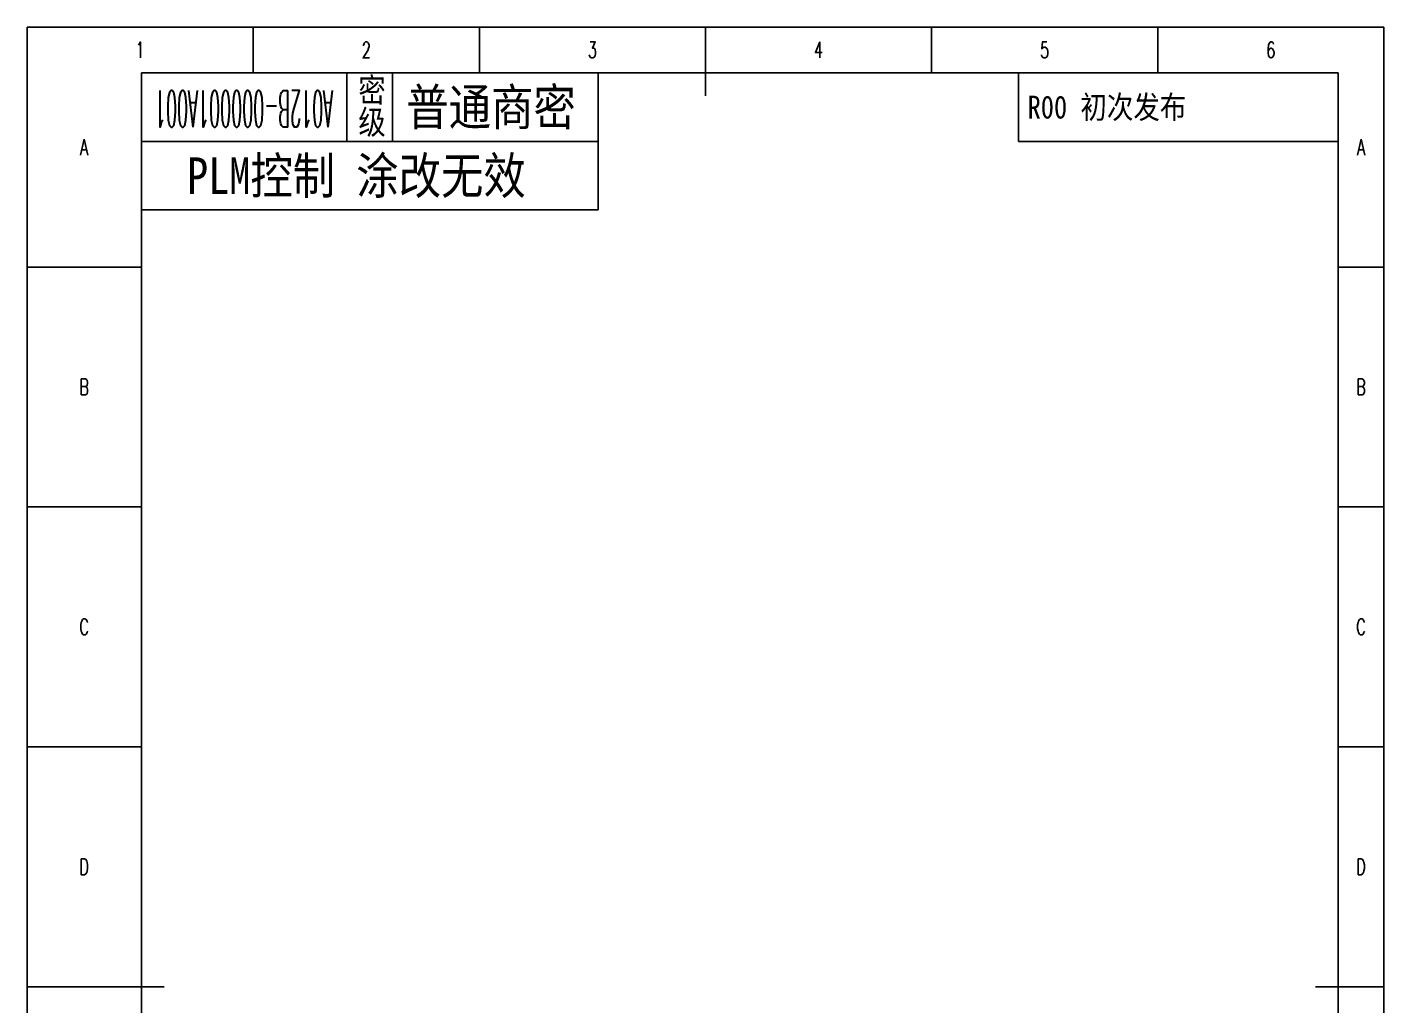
# Model space of a CAD drawing. Header units: millimetres. Extents: x 0 to 297, y 0 to 420.
# Drawn here: x 0 to 297, y 205.8 to 420 of the extents above; entities that cross this region are included whole.
import ezdxf
from ezdxf.enums import TextEntityAlignment as Align

# ---------------------------------------------------------------- set-up
doc = ezdxf.new("R2010")
doc.units = ezdxf.units.MM
doc.layers.add('PDM_Title', color=7, linetype='Continuous')
doc.styles.add('HZ', font='TXT.SHX', dxfattribs={"width": 0.667, "bigfont": 'HZTXT.SHX'})
doc.styles.add('pdmHT', font='SIMHEI.TTF')

# ---------------------------------------------------------------- blocks, each defined once
blk = doc.blocks.new('FitPDM_DWGFrame')
at = {"layer": 'PDM_Title', "color": 2}
for p, q in [((297, 420), (0, 420)), ((0, 420), (0, 0)), ((49.5, 410), (49.5, 420)), ((99, 410), (99, 420)), ((198, 410), (198, 420)), ((247.5, 410), (247.5, 420)), ((297, 0), (297, 420)), ((0, 367.5), (25, 367.5)), ((287, 367.5), (297, 367.5)), ((0, 315), (25, 315)), ((287, 315), (297, 315)), ((0, 262.5), (25, 262.5)), ((287, 262.5), (297, 262.5))]:
    blk.add_line(p, q, dxfattribs=at)
at = {"layer": 'PDM_Title', "color": 0}
for p, q in [((148.5, 405), (148.5, 420)), ((287, 410), (25, 410)), ((25, 410), (25, 10)), ((70, 410), (70, 395)), ((80, 410), (80, 395)), ((125, 410), (125, 395)), ((217, 395), (217, 410)), ((287, 10), (287, 410)), ((25, 395), (70, 395)), ((70, 395), (125, 395)), ((125, 395), (125, 380)), ((217, 395), (287, 395)), ((25, 380), (125, 380)), ((0, 210), (30, 210)), ((282, 210), (297, 210))]:
    blk.add_line(p, q, dxfattribs=at)
at = {"layer": 'PDM_Title', "color": 2, "style": 'HZ', "width": 0.667}
for s, p in [('1', (24.75, 415)), ('2', (74.25, 415)), ('3', (123.75, 415)), ('4', (173.25, 415)), ('5', (222.75, 415)), ('6', (272.25, 415)), ('A', (12.5, 393.75)), ('A', (292, 393.75)), ('B', (12.5, 341.25)), ('B', (292, 341.25)), ('C', (12.5, 288.75)), ('C', (292, 288.75)), ('D', (12.5, 236.25)), ('D', (292, 236.25))]:
    blk.add_text(s, height=3.5, dxfattribs=at).set_placement(p, align=Align.MIDDLE_CENTER)
at = {"layer": 'PDM_Title', "color": 2, "style": 'HZ'}
for s, p in [('密', (72.5, 403)), ('级', (72.5, 396))]:
    blk.add_text(s, height=6, dxfattribs=at).set_placement(p)
at = {"layer": 'PDM_Title', "color": 2, "style": 'pdmHT', "width": 0.85}
for s, height, p in [('普通商密', 8, (83, 398.5)), ('R00 初次发布', 5, (219, 400)), ('PLM控制 涂改无效', 8, (35, 383.5))]:
    blk.add_text(s, height=height, dxfattribs=at).set_placement(p)
at = {"layer": 'PDM_Title', "color": 2, "style": 'HZ', "width": 0.365625}
blk.add_text('A012B-000001A001', height=8, rotation=180, dxfattribs=at).set_placement((67, 406.1), (28, 406.1), align=Align.FIT)

msp = doc.modelspace()

# ---------------------------------------------------------------- block references
at = {"layer": 'PDM_Title'}
msp.add_blockref('FitPDM_DWGFrame', (0, 0), dxfattribs=at)

doc.saveas('drawing.dxf')
